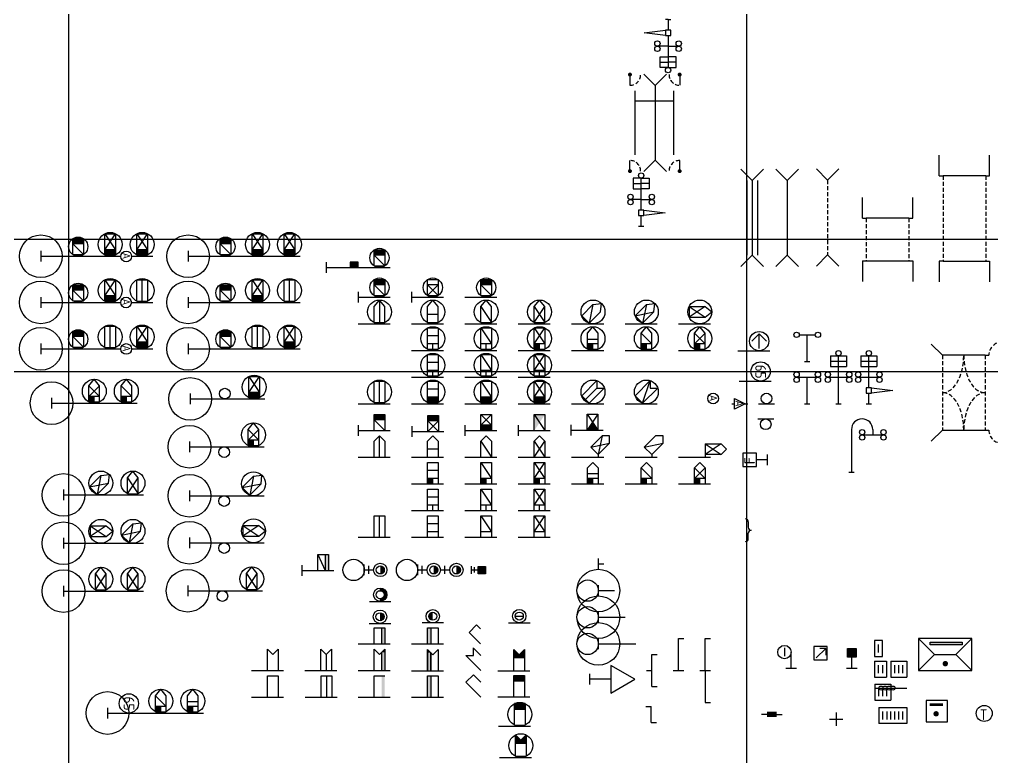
# Model space of a CAD drawing. Extents: x 106 to 1181, y -162 to 178.
# Drawn here: x 106.1 to 288.3, y 39.2 to 177.6 of the extents above; entities that cross this region are included whole.
import ezdxf

# ---------------------------------------------------------------- set-up
doc = ezdxf.new("R2010")
doc.units = 0
doc.linetypes.add('DASHED2', pattern=[0.375, 0.25, -0.125])
doc.layers.get('0').update_dxf_attribs({"linetype": 'CONTINUOUS'})
doc.layers.add('CONST', color=1, linetype='CONTINUOUS')
doc.styles.get("Standard").update_dxf_attribs({"font": 'ISOCP'})

msp = doc.modelspace()

# ---------------------------------------------------------------- linework, layer by layer
for p, q in [((227.56, 177.56), (227.06, 177.54)), ((227.56, 177.56), (228.06, 177.54)), ((227.56, 177.56), (227.56, 175.56)), ((227.56, 177.56), (227.56, 175.56)), ((223.06, 175.06), (227.06, 175.56)), ((227.06, 174.56), (223.06, 175.06)), ((227.06, 175.56), (227.06, 174.56)), ((227.56, 175.56), (227.06, 175.56)), ((228.06, 175.56), (227.56, 175.56)), ((228.06, 174.56), (228.06, 175.56)), ((227.06, 174.56), (228.06, 174.56)), ((227.56, 174.56), (227.56, 168.56)), ((227.56, 174.56), (227.56, 168.56)), ((227.56, 172.56), (225.56, 172.56)), ((227.56, 172.56), (229.56, 172.56)), ((226.06, 170.56), (227.56, 170.56)), ((226.06, 168.56), (226.06, 170.56)), ((226.06, 169.56), (227.56, 169.56)), ((229.06, 170.56), (227.56, 170.56)), ((229.06, 169.56), (227.56, 169.56)), ((229.06, 168.56), (229.06, 170.56)), ((227.56, 168.56), (226.06, 168.56)), ((227.56, 168.56), (229.06, 168.56)), ((220.43, 167.23), (220.43, 165.23)), ((223, 167.3), (225.12, 165.18)), ((227.24, 167.3), (225.12, 165.18)), ((229.74, 167.23), (229.74, 165.23)), ((221.4, 152.17), (221.4, 164.17)), ((225.12, 165.18), (225.12, 151.18)), ((228.64, 152.17), (228.64, 164.17)), ((278.38, 148.27), (278.38, 152.15)), ((287.79, 148.27), (287.79, 152.15)), ((220.43, 149.13), (220.43, 151.13)), ((223, 149.06), (225.12, 151.18)), ((227.24, 149.06), (225.12, 151.18)), ((229.74, 149.13), (229.74, 151.13)), ((247.75, 149.51), (249.87, 147.39)), ((251.99, 149.51), (249.87, 147.39)), ((255.34, 149.54), (257.46, 147.42)), ((259.58, 149.54), (257.46, 147.42)), ((222.52, 147.81), (221.02, 147.81)), ((221.02, 147.81), (221.02, 145.81)), ((222.52, 141.81), (222.52, 147.81)), ((222.52, 141.81), (222.52, 147.81)), ((222.52, 147.81), (224.02, 147.81)), ((224.02, 147.81), (224.02, 145.81)), ((241.2, 149.48), (243.32, 147.36)), ((245.44, 149.48), (243.32, 147.36)), ((278.38, 148.27), (279.09, 148.27)), ((287.09, 148.27), (279.09, 148.27)), ((287.09, 148.27), (287.79, 148.27)), ((221.02, 146.81), (222.52, 146.81)), ((224.02, 146.81), (222.52, 146.81)), ((242.32, 147.36), (242.32, 133.36)), ((243.32, 147.36), (243.32, 133.36)), ((244.32, 147.36), (244.32, 133.36)), ((249.87, 147.39), (249.87, 133.39)), ((221.02, 145.81), (222.52, 145.81)), ((224.02, 145.81), (222.52, 145.81)), ((263.98, 140.3), (263.98, 144.17)), ((273.4, 140.3), (273.4, 144.17)), ((222.52, 143.81), (220.52, 143.81)), ((222.52, 143.81), (224.52, 143.81)), ((223.02, 141.81), (222.02, 141.81)), ((222.02, 141.81), (222.02, 140.81)), ((222.02, 140.81), (222.52, 140.81)), ((222.52, 140.81), (223.02, 140.81)), ((222.52, 138.81), (222.52, 140.81)), ((222.52, 138.81), (222.52, 140.81)), ((223.02, 141.81), (227.02, 141.31)), ((223.02, 140.81), (223.02, 141.81)), ((227.02, 141.31), (223.02, 140.81)), ((222.02, 138.81), (223.02, 138.81)), ((263.98, 140.3), (264.69, 140.3)), ((272.69, 140.3), (264.69, 140.3)), ((272.69, 140.3), (273.4, 140.3)), ((122.06, 137.4), (124.06, 137.4)), ((122.06, 134.4), (124.06, 137.4)), ((122.06, 137.4), (124.06, 134.4)), ((122.06, 133.4), (122.06, 137.4)), ((124.06, 137.4), (124.06, 133.4)), ((128.06, 134.4), (130.06, 137.4)), ((128.06, 137.4), (130.06, 134.4)), ((128.06, 133.4), (128.06, 137.4)), ((128.06, 137.4), (130.06, 137.4)), ((130.06, 137.4), (130.06, 133.4)), ((149.64, 133.4), (149.64, 137.4)), ((149.64, 137.4), (151.64, 134.4)), ((149.64, 134.4), (151.64, 137.4)), ((149.64, 137.4), (151.64, 137.4)), ((151.64, 137.4), (151.64, 133.4)), ((155.64, 133.4), (155.64, 137.4)), ((155.64, 137.4), (157.64, 134.4)), ((155.64, 134.4), (157.64, 137.4)), ((155.64, 137.4), (157.64, 137.4)), ((157.64, 137.4), (157.64, 133.4)), ((116.06, 136.47), (118.06, 136.47)), ((116.06, 133.47), (116.06, 136.47)), ((118.06, 135.47), (116.06, 135.47)), ((116.06, 135.47), (118.06, 133.47)), ((118.06, 136.47), (118.06, 133.47)), ((143.64, 133.47), (143.64, 136.47)), ((143.64, 136.47), (145.64, 136.47)), ((143.64, 135.47), (145.64, 133.47)), ((145.64, 135.47), (143.64, 135.47)), ((145.64, 136.47), (145.64, 133.47)), ((110.06, 134.16), (110.06, 132.16)), ((110.06, 133.16), (113.06, 133.16)), ((113.06, 133.16), (119.06, 133.16)), ((116.06, 133.47), (118.06, 133.47)), ((119.06, 133.16), (125.06, 133.16)), ((124.06, 134.4), (122.06, 134.4)), ((122.06, 133.4), (124.06, 133.4)), ((127.06, 133.16), (131.06, 133.16)), ((130.06, 134.4), (128.06, 134.4)), ((128.06, 133.4), (130.06, 133.4)), ((137.64, 134.16), (137.64, 132.16)), ((137.64, 133.16), (140.64, 133.16)), ((140.64, 133.16), (146.64, 133.16)), ((143.64, 133.47), (145.64, 133.47)), ((146.64, 133.16), (152.64, 133.16)), ((151.64, 134.4), (149.64, 134.4)), ((149.64, 133.4), (151.64, 133.4)), ((152.64, 133.16), (158.64, 133.16)), ((157.64, 134.4), (155.64, 134.4)), ((155.64, 133.4), (157.64, 133.4)), ((172.5, 134.36), (174.5, 134.36)), ((172.5, 131.36), (172.5, 134.36)), ((174.5, 133.36), (172.5, 133.36)), ((172.5, 133.36), (174.5, 131.36)), ((174.5, 134.36), (174.5, 131.36)), ((241.2, 131.24), (243.32, 133.36)), ((245.44, 131.24), (243.32, 133.36)), ((247.75, 131.27), (249.87, 133.39)), ((251.99, 131.27), (249.87, 133.39)), ((255.34, 131.3), (257.46, 133.42)), ((259.58, 131.3), (257.46, 133.42)), ((163.5, 132.06), (163.5, 130.06)), ((168, 132.06), (168, 131.06)), ((169.5, 132.06), (168, 132.06)), ((169.5, 131.06), (169.5, 132.06)), ((172.5, 131.36), (174.5, 131.36)), ((263.98, 132.3), (263.98, 128.42)), ((263.98, 132.3), (264.69, 132.3)), ((264.69, 132.3), (272.69, 132.3)), ((272.69, 132.3), (272.69, 132.3)), ((272.69, 132.3), (273.4, 132.3)), ((273.4, 132.3), (273.4, 128.42)), ((278.38, 132.25), (278.38, 128.38)), ((279.09, 132.25), (278.38, 132.25)), ((279.09, 132.25), (287.09, 132.25)), ((287.09, 132.25), (287.79, 132.25)), ((287.79, 132.25), (287.79, 128.38)), ((163.5, 131.06), (169.5, 131.06)), ((169.5, 131.06), (175.5, 131.06)), ((116.06, 124.83), (116.06, 127.83)), ((116.06, 127.83), (118.06, 127.83)), ((118.06, 127.83), (118.06, 124.83)), ((122.06, 128.76), (124.06, 128.76)), ((122.06, 125.76), (124.06, 128.76)), ((122.06, 128.76), (124.06, 125.76)), ((122.06, 124.76), (122.06, 128.76)), ((124.06, 128.76), (124.06, 124.76)), ((128.06, 124.76), (128.06, 128.76)), ((128.06, 128.76), (130.06, 128.76)), ((129.06, 124.76), (129.06, 128.76)), ((130.06, 128.76), (130.06, 124.76)), ((143.64, 127.83), (145.64, 127.83)), ((143.64, 124.83), (143.64, 127.83)), ((145.64, 127.83), (145.64, 124.83)), ((149.64, 124.76), (149.64, 128.76)), ((149.64, 128.76), (151.64, 125.76)), ((149.64, 125.76), (151.64, 128.76)), ((149.64, 128.76), (151.64, 128.76)), ((151.64, 128.76), (151.64, 124.76)), ((155.64, 128.76), (157.64, 128.76)), ((155.64, 124.76), (155.64, 128.76)), ((156.64, 124.76), (156.64, 128.76)), ((157.64, 128.76), (157.64, 124.76)), ((172.5, 125.8), (172.5, 128.8)), ((172.5, 128.8), (174.5, 128.8)), ((172.5, 127.8), (174.5, 125.8)), ((174.5, 127.8), (172.5, 127.8)), ((174.5, 128.8), (174.5, 125.8)), ((182.5, 125.8), (182.5, 128.8)), ((182.5, 128.8), (184.5, 128.8)), ((182.5, 125.8), (184.5, 127.8)), ((182.5, 127.8), (184.5, 125.8)), ((184.5, 127.8), (182.5, 127.8)), ((184.5, 128.8), (184.5, 125.8)), ((192.5, 128.8), (194.5, 128.8)), ((192.5, 125.8), (192.5, 128.8)), ((194.5, 127.8), (192.5, 127.8)), ((192.5, 127.8), (194.5, 125.8)), ((194.5, 128.8), (194.5, 125.8)), ((116.06, 126.83), (118.06, 124.83)), ((118.06, 126.83), (116.06, 126.83)), ((145.64, 126.83), (143.64, 126.83)), ((143.64, 126.83), (145.64, 124.83)), ((169.5, 126.5), (169.5, 124.5)), ((172.5, 125.8), (174.5, 125.8)), ((179.5, 126.5), (179.5, 124.5)), ((182.5, 125.8), (184.5, 125.8)), ((192.5, 125.8), (194.5, 125.8)), ((110.06, 125.53), (110.06, 123.53)), ((110.06, 124.53), (113.06, 124.53)), ((113.06, 124.53), (119.06, 124.53)), ((116.06, 124.83), (118.06, 124.83)), ((119.06, 124.53), (125.06, 124.53)), ((124.06, 125.76), (122.06, 125.76)), ((122.06, 124.76), (124.06, 124.76)), ((127.02, 124.53), (131.06, 124.53)), ((128.06, 124.76), (130.06, 124.76)), ((137.64, 125.53), (137.64, 123.53)), ((137.64, 124.53), (140.64, 124.53)), ((140.64, 124.53), (146.64, 124.53)), ((143.64, 124.83), (145.64, 124.83)), ((146.64, 124.53), (152.64, 124.53)), ((151.64, 125.76), (149.64, 125.76)), ((149.64, 124.76), (151.64, 124.76)), ((152.64, 124.53), (158.64, 124.53)), ((155.64, 124.76), (157.64, 124.76)), ((169.5, 125.5), (175.5, 125.5)), ((172.5, 123.73), (173.5, 124.97)), ((173.5, 124.97), (173.5, 120.73)), ((174.5, 123.73), (173.5, 124.97)), ((179.5, 125.5), (185.5, 125.5)), ((182.5, 123.73), (183.5, 124.97)), ((184.5, 123.73), (183.5, 124.97)), ((189.5, 125.5), (195.5, 125.5)), ((192.5, 123.73), (193.5, 124.97)), ((194.5, 123.73), (193.5, 124.97)), ((202.5, 123.73), (203.5, 124.97)), ((204.5, 123.73), (203.5, 124.97)), ((211.38, 122.03), (213.5, 124.15)), ((213.5, 124.15), (212.8, 120.61)), ((213.5, 124.15), (215.08, 124.31)), ((214.92, 122.73), (215.08, 124.31)), ((221.38, 122.03), (223.5, 124.15)), ((223.5, 124.15), (222.8, 120.61)), ((223.5, 124.15), (225.08, 124.31)), ((224.92, 122.73), (225.08, 124.31)), ((172.5, 120.73), (172.5, 123.73)), ((174.5, 120.73), (174.5, 123.73)), ((182.5, 120.73), (182.5, 123.73)), ((184.5, 122.23), (182.5, 122.23)), ((184.5, 120.73), (184.5, 123.73)), ((192.5, 123.73), (194.5, 120.73)), ((192.5, 120.73), (192.5, 123.73)), ((194.5, 120.73), (194.5, 123.73)), ((202.5, 120.73), (204.5, 123.73)), ((202.5, 123.73), (204.5, 120.73)), ((202.5, 120.73), (202.5, 123.73)), ((204.5, 120.73), (204.5, 123.73)), ((212.8, 120.61), (214.92, 122.73)), ((221.38, 122.03), (224.92, 122.73)), ((222.8, 120.61), (224.92, 122.73)), ((234.5, 123.73), (231.5, 121.73)), ((231.5, 123.73), (231.5, 121.73)), ((231.5, 123.73), (234.5, 123.73)), ((231.5, 123.73), (234.5, 121.73)), ((234.5, 123.73), (235.74, 122.73)), ((234.5, 121.73), (235.74, 122.73)), ((169.5, 120.5), (175.5, 120.5)), ((172.5, 120.73), (174.5, 120.73)), ((179.5, 120.5), (185.5, 120.5)), ((182.5, 120.73), (184.5, 120.73)), ((189.5, 120.5), (195.5, 120.5)), ((192.5, 120.73), (194.5, 120.73)), ((199.5, 120.5), (205.5, 120.5)), ((202.5, 120.73), (204.5, 120.73)), ((209.5, 120.5), (215.5, 120.5)), ((211.38, 122.03), (212.8, 120.61)), ((219.5, 120.5), (225.5, 120.5)), ((221.38, 122.03), (222.8, 120.61)), ((229.5, 120.5), (235.5, 120.5)), ((231.5, 121.73), (234.5, 121.73)), ((116.06, 119.11), (118.06, 119.11)), ((116.06, 116.11), (116.06, 119.11)), ((118.06, 119.11), (118.06, 116.11)), ((122.06, 120.04), (124.06, 120.04)), ((122.06, 116.04), (122.06, 120.04)), ((123.06, 116.04), (123.06, 120.04)), ((124.06, 120.04), (124.06, 116.04)), ((128.06, 116.04), (128.06, 120.04)), ((128.06, 120.04), (130.06, 117.04)), ((128.06, 117.04), (130.06, 120.04)), ((128.06, 120.04), (130.06, 120.04)), ((130.06, 120.04), (130.06, 116.04)), ((143.64, 119.11), (145.64, 119.11)), ((143.64, 116.11), (143.64, 119.11)), ((145.64, 119.11), (145.64, 116.11)), ((149.64, 116.04), (149.64, 120.04)), ((149.64, 120.04), (151.64, 120.04)), ((150.64, 116.04), (150.64, 120.04)), ((151.64, 120.04), (151.64, 116.04)), ((155.64, 120.04), (157.64, 117.04)), ((155.64, 116.04), (155.64, 120.04)), ((155.64, 117.04), (157.64, 120.04)), ((155.64, 120.04), (157.64, 120.04)), ((157.64, 120.04), (157.64, 116.04)), ((182.5, 115.73), (182.5, 119.73)), ((182.5, 119.73), (184.5, 119.73)), ((184.5, 119.73), (184.5, 115.73)), ((192.5, 119.73), (194.5, 116.73)), ((192.5, 119.73), (194.5, 119.73)), ((192.5, 115.73), (192.5, 119.73)), ((194.5, 119.73), (194.5, 115.73)), ((202.5, 119.73), (204.5, 119.73)), ((202.5, 119.73), (204.5, 116.73)), ((202.5, 115.73), (202.5, 119.73)), ((202.5, 116.73), (204.5, 119.73)), ((204.5, 119.73), (204.5, 115.73)), ((212.5, 118.73), (213.5, 119.97)), ((212.5, 115.73), (212.5, 118.73)), ((214.5, 118.73), (213.5, 119.97)), ((214.5, 115.73), (214.5, 118.73)), ((222.5, 118.73), (223.5, 119.97)), ((222.5, 118.73), (224.5, 116.73)), ((222.5, 115.73), (222.5, 118.73)), ((224.5, 118.73), (223.5, 119.97)), ((224.5, 115.73), (224.5, 118.73)), ((232.5, 118.73), (233.5, 119.97)), ((232.5, 116.73), (234.5, 118.73)), ((232.5, 118.73), (234.5, 116.73)), ((232.5, 115.73), (232.5, 118.73)), ((234.5, 118.73), (233.5, 119.97)), ((234.5, 115.73), (234.5, 118.73)), ((243.25, 117.27), (244.63, 118.65)), ((244.63, 118.65), (246.01, 117.27)), ((244.63, 115.89), (244.63, 118.65)), ((110.06, 116.81), (110.06, 114.81)), ((118.06, 118.11), (116.06, 118.11)), ((116.06, 118.11), (118.06, 116.11)), ((130.06, 117.04), (128.06, 117.04)), ((137.64, 116.81), (137.64, 114.81)), ((145.64, 118.11), (143.64, 118.11)), ((143.64, 118.11), (145.64, 116.11)), ((157.64, 117.04), (155.64, 117.04)), ((184.5, 118.23), (182.5, 118.23)), ((184.5, 116.73), (182.5, 116.73)), ((183.5, 115.73), (183.5, 116.73)), ((194.5, 116.73), (192.5, 116.73)), ((193.5, 115.73), (193.5, 116.73)), ((204.5, 116.73), (202.5, 116.73)), ((203.5, 115.73), (203.5, 116.73)), ((212.5, 117.64), (214.5, 117.64)), ((214.5, 116.73), (212.5, 116.73)), ((213.5, 115.73), (213.5, 116.73)), ((224.5, 116.73), (222.5, 116.73)), ((223.5, 115.73), (223.5, 116.73)), ((234.5, 116.73), (232.5, 116.73)), ((233.5, 115.73), (233.5, 116.73)), ((252.14, 118.44), (255.14, 118.44)), ((253.64, 113.44), (253.64, 118.44)), ((253.64, 113.44), (253.64, 118.44)), ((276.83, 116.72), (278.96, 114.6)), ((110.06, 115.81), (113.06, 115.81)), ((113.06, 115.81), (119.06, 115.81)), ((116.06, 116.11), (118.06, 116.11)), ((119.06, 115.81), (125.06, 115.81)), ((122.06, 116.04), (124.06, 116.04)), ((127.06, 115.81), (131.06, 115.81)), ((128.06, 116.04), (130.06, 116.04)), ((137.64, 115.81), (140.64, 115.81)), ((140.64, 115.81), (146.64, 115.81)), ((143.64, 116.11), (145.64, 116.11)), ((146.64, 115.81), (152.64, 115.81)), ((149.64, 116.04), (151.64, 116.04)), ((152.64, 115.81), (158.64, 115.81)), ((155.64, 116.04), (157.64, 116.04)), ((179.5, 115.5), (185.5, 115.5)), ((182.5, 115.73), (184.5, 115.73)), ((189.5, 115.5), (195.5, 115.5)), ((192.5, 115.73), (194.5, 115.73)), ((199.5, 115.5), (205.5, 115.5)), ((202.5, 115.73), (204.5, 115.73)), ((209.5, 115.5), (215.5, 115.5)), ((212.5, 115.73), (214.5, 115.73)), ((219.5, 115.5), (225.5, 115.5)), ((222.5, 115.73), (224.5, 115.73)), ((229.5, 115.5), (235.5, 115.5)), ((232.5, 115.73), (234.5, 115.73)), ((240.63, 115.47), (246.63, 115.47)), ((182.5, 110.73), (182.5, 114.73)), ((182.5, 114.73), (184.5, 114.73)), ((184.5, 113.23), (182.5, 113.23)), ((184.5, 114.73), (184.5, 110.73)), ((192.5, 110.73), (192.5, 114.73)), ((192.5, 114.73), (194.5, 111.73)), ((192.5, 114.73), (194.5, 114.73)), ((194.5, 114.73), (194.5, 110.73)), ((202.5, 110.73), (202.5, 114.73)), ((202.5, 111.73), (204.5, 114.73)), ((202.5, 114.73), (204.5, 111.73)), ((202.5, 114.73), (204.5, 114.73)), ((204.5, 114.73), (204.5, 110.73)), ((253.14, 113.44), (254.14, 113.44)), ((258, 114.5), (258, 112.5)), ((258, 114.5), (261, 114.5)), ((258, 113.5), (261, 113.5)), ((259.5, 105.5), (259.5, 114.5)), ((259.5, 105.5), (259.5, 114.5)), ((261, 114.5), (261, 112.5)), ((263.67, 114.5), (263.67, 112.5)), ((263.67, 114.5), (266.67, 114.5)), ((263.67, 113.5), (266.67, 113.5)), ((265.17, 108.5), (265.17, 114.5)), ((265.17, 108.5), (265.17, 114.5)), ((266.67, 114.5), (266.67, 112.5)), ((286.96, 114.6), (278.96, 114.6)), ((286.96, 114.6), (287.66, 114.6)), ((184.5, 111.73), (182.5, 111.73)), ((183.5, 110.73), (183.5, 111.73)), ((194.5, 111.73), (192.5, 111.73)), ((193.5, 110.73), (193.5, 111.73)), ((204.5, 111.73), (202.5, 111.73)), ((203.5, 110.73), (203.5, 111.73)), ((258, 112.5), (261, 112.5)), ((263.67, 112.5), (266.67, 112.5)), ((119.08, 108.86), (120.08, 110.1)), ((121.08, 108.86), (120.08, 110.1)), ((125.08, 108.86), (126.08, 110.1)), ((127.08, 108.86), (126.08, 110.1)), ((149.04, 107.65), (151.04, 110.65)), ((149.04, 110.65), (151.04, 107.65)), ((149.04, 110.65), (151.04, 110.65)), ((149.04, 106.65), (149.04, 110.65)), ((151.04, 110.65), (151.04, 106.65)), ((172.5, 109.73), (174.5, 109.73)), ((172.5, 105.73), (172.5, 109.73)), ((173.5, 105.73), (173.5, 109.73)), ((174.5, 109.73), (174.5, 105.73)), ((179.5, 110.5), (185.5, 110.5)), ((182.5, 110.73), (184.5, 110.73)), ((182.5, 105.73), (182.5, 109.73)), ((182.5, 109.73), (184.5, 109.73)), ((184.5, 109.73), (184.5, 105.73)), ((189.5, 110.5), (195.5, 110.5)), ((192.5, 110.73), (194.5, 110.73)), ((192.5, 109.73), (194.5, 106.73)), ((192.5, 109.73), (194.5, 109.73)), ((192.5, 105.73), (192.5, 109.73)), ((194.5, 109.73), (194.5, 105.73)), ((199.5, 110.5), (205.5, 110.5)), ((202.5, 110.73), (204.5, 110.73)), ((202.5, 109.73), (204.5, 109.73)), ((202.5, 109.73), (204.5, 106.73)), ((202.5, 106.73), (204.5, 109.73)), ((202.5, 105.73), (202.5, 109.73)), ((204.5, 109.73), (204.5, 105.73)), ((211.38, 107.03), (214.21, 109.85)), ((214.21, 109.85), (214.21, 108.44)), ((221.38, 107.03), (224.21, 109.85)), ((222.8, 105.61), (224.21, 109.85)), ((224.21, 109.85), (224.21, 108.44)), ((240.9, 109.78), (246.9, 109.78)), ((251.64, 110.5), (255.64, 110.5)), ((253.64, 105.5), (253.64, 110.5)), ((253.64, 105.5), (253.64, 110.5)), ((257.5, 110.5), (261.5, 110.5)), ((263.17, 110.5), (267.17, 110.5)), ((119.08, 108.86), (121.08, 106.86)), ((119.08, 106.86), (121.08, 108.86)), ((119.08, 105.86), (119.08, 108.86)), ((121.08, 105.86), (121.08, 108.86)), ((125.08, 108.86), (127.08, 106.86)), ((125.08, 105.86), (125.08, 108.86)), ((127.08, 105.86), (127.08, 108.86)), ((151.04, 107.65), (149.04, 107.65)), ((184.5, 108.23), (182.5, 108.23)), ((212.09, 106.32), (214.21, 108.44)), ((212.8, 105.61), (215.62, 108.44)), ((214.21, 108.44), (215.62, 108.44)), ((222.8, 105.61), (225.62, 108.44)), ((224.21, 108.44), (225.62, 108.44)), ((265.67, 108.5), (264.67, 108.5)), ((264.67, 108.5), (264.67, 107.5)), ((265.67, 108.5), (269.67, 108)), ((265.67, 107.5), (265.67, 108.5)), ((269.67, 108), (265.67, 107.5)), ((112.08, 106.63), (112.08, 104.63)), ((121.08, 106.86), (119.08, 106.86)), ((119.08, 105.86), (121.08, 105.86)), ((120.08, 105.86), (120.08, 106.86)), ((127.08, 106.86), (125.08, 106.86)), ((125.08, 105.86), (127.08, 105.86)), ((126.08, 105.86), (126.08, 106.86)), ((138.04, 107.42), (138.04, 105.42)), ((138.04, 106.42), (143.04, 106.42)), ((143.04, 106.42), (146.04, 106.42)), ((146.04, 106.42), (152.04, 106.42)), ((149.04, 106.65), (151.04, 106.65)), ((172.5, 105.73), (174.5, 105.73)), ((184.5, 106.73), (182.5, 106.73)), ((182.5, 105.73), (184.5, 105.73)), ((194.5, 106.73), (192.5, 106.73)), ((192.5, 105.73), (194.5, 105.73)), ((204.5, 106.73), (202.5, 106.73)), ((202.5, 105.73), (204.5, 105.73)), ((211.38, 107.03), (212.8, 105.61)), ((221.38, 107.03), (222.8, 105.61)), ((240, 104.5), (240, 106.5)), ((240, 106.5), (242, 105.5)), ((264.67, 107.5), (265.17, 107.5)), ((265.17, 107.5), (265.67, 107.5)), ((265.17, 105.5), (265.17, 107.5)), ((265.17, 105.5), (265.17, 107.5)), ((112.08, 105.63), (116.08, 105.63)), ((116.08, 105.63), (122.08, 105.63)), ((122.08, 105.63), (128.08, 105.63)), ((169.5, 105.5), (175.5, 105.5)), ((179.5, 105.5), (185.5, 105.5)), ((189.5, 105.5), (195.5, 105.5)), ((199.5, 105.5), (205.5, 105.5)), ((209.5, 105.5), (215.5, 105.5)), ((219.5, 105.5), (225.5, 105.5)), ((239.5, 105.5), (240, 105.5)), ((242, 105.5), (240, 104.5)), ((242, 105.5), (242.5, 105.5)), ((244.5, 105.5), (247.5, 105.5)), ((253.14, 105.5), (254.14, 105.5)), ((259, 105.5), (260, 105.5)), ((264.67, 105.5), (265.67, 105.5)), ((172.5, 100.5), (172.5, 103.5)), ((172.5, 103.5), (174.5, 103.5)), ((172.5, 102.5), (174.5, 100.5)), ((174.5, 102.5), (172.5, 102.5)), ((174.5, 103.5), (174.5, 100.5)), ((182.55, 103.29), (184.55, 103.29)), ((182.55, 100.29), (182.55, 103.29)), ((184.55, 102.29), (182.55, 102.29)), ((182.55, 102.29), (184.55, 100.29)), ((182.55, 100.29), (184.55, 102.29)), ((184.55, 103.29), (184.55, 100.29)), ((194.5, 103.5), (192.5, 101.5)), ((192.5, 103.5), (194.5, 101.5)), ((192.5, 100.5), (192.5, 103.5)), ((192.5, 103.5), (194.5, 103.5)), ((194.5, 103.5), (194.5, 100.5)), ((202.5, 100.5), (202.5, 103.5)), ((202.5, 103.5), (204.5, 103.5)), ((204.5, 103.5), (204.5, 100.5)), ((212.38, 100.6), (212.38, 103.6)), ((212.38, 103.6), (214.38, 100.6)), ((214.38, 103.6), (212.38, 100.6)), ((212.38, 103.6), (214.38, 103.6)), ((214.38, 103.6), (214.38, 100.6)), ((244.35, 102.67), (247.35, 102.67)), ((148.91, 100.7), (149.91, 101.93)), ((148.91, 97.7), (148.91, 100.7)), ((148.91, 100.7), (150.91, 98.7)), ((150.91, 100.7), (149.91, 101.93)), ((150.91, 97.7), (150.91, 100.7)), ((169.5, 101.5), (169.5, 99.5)), ((169.5, 100.5), (175.5, 100.5)), ((179.55, 101.29), (179.55, 99.29)), ((179.55, 100.29), (185.55, 100.29)), ((189.5, 101.5), (189.5, 99.5)), ((189.5, 100.5), (195.5, 100.5)), ((194.5, 101.5), (192.5, 101.5)), ((192.5, 100.5), (194.5, 100.5)), ((199.5, 101.5), (199.5, 99.5)), ((199.5, 100.5), (205.5, 100.5)), ((209.38, 101.6), (209.38, 99.6)), ((209.38, 100.6), (215.38, 100.6)), ((261.92, 100.69), (261.92, 92.69)), ((265.92, 100.69), (265.92, 99.69)), ((276.83, 98.48), (278.96, 100.6)), ((278.96, 100.6), (286.96, 100.6)), ((286.96, 100.6), (287.66, 100.6)), ((137.91, 98.46), (137.91, 96.46)), ((150.91, 98.7), (148.91, 98.7)), ((149.91, 97.7), (149.91, 98.7)), ((173.5, 99.5), (172.5, 98.5)), ((172.5, 95.5), (172.5, 98.5)), ((174.5, 98.5), (173.5, 99.5)), ((173.5, 95.5), (173.5, 99.5)), ((174.5, 98.5), (174.5, 95.5)), ((183.5, 99.5), (182.5, 98.5)), ((182.5, 95.5), (182.5, 98.5)), ((184.5, 98.5), (183.5, 99.5)), ((184.5, 98.5), (184.5, 95.5)), ((193.5, 99.5), (192.5, 98.5)), ((192.5, 98.5), (194.5, 95.5)), ((192.5, 95.5), (192.5, 98.5)), ((194.5, 98.5), (193.5, 99.5)), ((194.5, 98.5), (194.5, 95.5)), ((203.5, 99.5), (202.5, 98.5)), ((202.5, 95.5), (204.5, 98.5)), ((202.5, 95.5), (202.5, 98.5)), ((202.5, 98.5), (204.5, 95.5)), ((204.5, 98.5), (203.5, 99.5)), ((204.5, 98.5), (204.5, 95.5)), ((213.09, 97.41), (215.21, 99.53)), ((215.21, 99.53), (214.5, 96)), ((216.62, 99.53), (215.21, 99.53)), ((216.62, 98.12), (216.62, 99.53)), ((223.09, 97.41), (225.21, 99.53)), ((226.62, 99.53), (225.21, 99.53)), ((226.62, 98.12), (226.62, 99.53)), ((263.92, 99.69), (267.92, 99.69)), ((137.91, 97.46), (142.91, 97.46)), ((142.91, 97.46), (145.91, 97.46)), ((145.91, 97.46), (151.91, 97.46)), ((148.91, 97.7), (150.91, 97.7)), ((184.5, 97), (182.5, 97)), ((213.09, 97.41), (216.62, 98.12)), ((213.09, 97.41), (214.5, 96)), ((216.62, 98.12), (214.5, 96)), ((223.09, 97.41), (226.62, 98.12)), ((223.09, 97.41), (224.5, 96)), ((226.62, 98.12), (224.5, 96)), ((237.5, 98), (234.5, 96)), ((234.5, 98), (237.5, 98)), ((234.5, 98), (237.5, 96)), ((234.5, 98), (234.5, 96)), ((238.5, 97), (237.5, 98)), ((237.5, 96), (238.5, 97)), ((169.5, 95.5), (175.5, 95.5)), ((179.5, 95.5), (185.5, 95.5)), ((189.5, 95.5), (195.5, 95.5)), ((199.5, 95.5), (205.5, 95.5)), ((209.5, 95.5), (215.5, 95.5)), ((214.5, 96), (214.5, 95.5)), ((219.5, 95.5), (225.5, 95.5)), ((224.5, 96), (224.5, 95.5)), ((229.5, 95.5), (235.5, 95.5)), ((237.5, 96), (234.5, 96)), ((234.5, 96), (234.5, 95.5)), ((241.6, 96.24), (241.6, 93.74)), ((244.1, 96.24), (241.6, 96.24)), ((244.1, 93.74), (244.1, 96.24)), ((182.5, 90.5), (182.5, 94.5)), ((182.5, 94.5), (184.5, 94.5)), ((184.5, 93), (182.5, 93)), ((184.5, 94.5), (184.5, 90.5)), ((192.5, 94.5), (194.5, 91.5)), ((192.5, 94.5), (194.5, 94.5)), ((192.5, 90.5), (192.5, 94.5)), ((194.5, 94.5), (194.5, 90.5)), ((202.5, 91.5), (204.5, 94.5)), ((202.5, 90.5), (202.5, 94.5)), ((202.5, 94.5), (204.5, 91.5)), ((202.5, 94.5), (204.5, 94.5)), ((204.5, 94.5), (204.5, 90.5)), ((213.5, 94.5), (212.5, 93.5)), ((212.5, 90.5), (212.5, 93.5)), ((214.5, 93.5), (213.5, 94.5)), ((214.5, 93.5), (214.5, 90.5)), ((223.5, 94.5), (222.5, 93.5)), ((222.5, 90.5), (222.5, 93.5)), ((224.5, 93.5), (223.5, 94.5)), ((224.5, 93.5), (224.5, 90.5)), ((233.5, 94.5), (232.5, 93.5)), ((232.5, 90.5), (232.5, 93.5)), ((234.5, 93.5), (233.5, 94.5)), ((234.5, 93.5), (234.5, 90.5)), ((241.6, 93.74), (244.1, 93.74)), ((119.2, 89.95), (121.32, 92.07)), ((121.32, 92.07), (120.61, 88.54)), ((121.32, 92.07), (122.9, 92.24)), ((122.73, 90.66), (122.9, 92.24)), ((126.32, 91.66), (127.32, 92.89)), ((126.32, 88.66), (126.32, 91.66)), ((126.32, 88.66), (128.32, 91.66)), ((126.32, 91.66), (128.32, 88.66)), ((128.32, 91.66), (127.32, 92.89)), ((128.32, 88.66), (128.32, 91.66)), ((147.79, 89.82), (149.91, 91.94)), ((149.91, 91.94), (149.2, 88.41)), ((149.91, 91.94), (151.49, 92.11)), ((151.32, 90.53), (151.49, 92.11)), ((184.5, 91.5), (182.5, 91.5)), ((183.5, 90.5), (183.5, 91.5)), ((194.5, 91.5), (192.5, 91.5)), ((193.5, 90.5), (193.5, 91.5)), ((204.5, 91.5), (202.5, 91.5)), ((203.5, 90.5), (203.5, 91.5)), ((203.5, 90.5), (203.5, 91.5)), ((214.5, 91.5), (212.5, 91.5)), ((213.5, 90.5), (213.5, 91.5)), ((213.5, 90.5), (213.5, 91.5)), ((224.5, 91.5), (222.5, 91.5)), ((223.5, 90.5), (223.5, 91.5)), ((223.5, 90.5), (223.5, 91.5)), ((234.5, 91.5), (232.5, 91.5)), ((233.5, 90.5), (233.5, 91.5)), ((233.5, 90.5), (233.5, 91.5)), ((261.42, 92.69), (262.42, 92.69)), ((114.32, 89.42), (114.32, 87.42)), ((119.2, 89.95), (122.73, 90.66)), ((119.2, 89.95), (120.61, 88.54)), ((120.61, 88.54), (122.73, 90.66)), ((147.79, 89.82), (151.32, 90.53)), ((147.79, 89.82), (149.2, 88.41)), ((149.2, 88.41), (151.32, 90.53)), ((179.5, 90.5), (185.5, 90.5)), ((182.5, 85.5), (182.5, 89.5)), ((182.5, 89.5), (184.5, 89.5)), ((184.5, 89.5), (184.5, 85.5)), ((189.5, 90.5), (195.5, 90.5)), ((192.5, 89.5), (194.5, 86.5)), ((192.5, 85.5), (192.5, 89.5)), ((192.5, 89.5), (194.5, 89.5)), ((194.5, 89.5), (194.5, 85.5)), ((199.5, 90.5), (205.5, 90.5)), ((202.5, 89.5), (204.5, 86.5)), ((202.5, 85.5), (202.5, 89.5)), ((202.5, 86.5), (204.5, 89.5)), ((202.5, 89.5), (204.5, 89.5)), ((204.5, 89.5), (204.5, 85.5)), ((209.5, 90.5), (215.5, 90.5)), ((219.5, 90.5), (225.5, 90.5)), ((229.5, 90.5), (235.5, 90.5)), ((114.32, 88.42), (117.32, 88.42)), ((117.32, 88.42), (123.32, 88.42)), ((123.32, 88.42), (129.32, 88.42)), ((126.32, 88.66), (128.32, 88.66)), ((137.91, 89.29), (137.91, 87.29)), ((137.91, 88.29), (142.91, 88.29)), ((142.91, 88.29), (145.91, 88.29)), ((145.91, 88.29), (151.91, 88.29)), ((184.5, 88), (182.5, 88)), ((184.5, 86.5), (182.5, 86.5)), ((183.5, 85.5), (183.5, 86.5)), ((194.5, 86.5), (192.5, 86.5)), ((193.5, 85.5), (193.5, 86.5)), ((204.5, 86.5), (202.5, 86.5)), ((203.5, 85.5), (203.5, 86.5)), ((172.5, 84.5), (174.5, 84.5)), ((172.5, 80.5), (172.5, 84.5)), ((173.5, 80.5), (173.5, 84.5)), ((174.5, 84.5), (174.5, 80.5)), ((179.5, 85.5), (185.5, 85.5)), ((182.5, 80.5), (182.5, 84.5)), ((182.5, 84.5), (184.5, 84.5)), ((184.5, 84.5), (184.5, 80.5)), ((189.5, 85.5), (195.5, 85.5)), ((192.5, 84.5), (194.5, 81.5)), ((192.5, 84.5), (194.5, 84.5)), ((192.5, 80.5), (192.5, 84.5)), ((194.5, 84.5), (194.5, 80.5)), ((199.5, 85.5), (205.5, 85.5)), ((202.5, 81.5), (204.5, 84.5)), ((202.5, 80.5), (202.5, 84.5)), ((202.5, 84.5), (204.5, 84.5)), ((202.5, 84.5), (204.5, 81.5)), ((204.5, 84.5), (204.5, 80.5)), ((119.32, 82.61), (122.32, 80.61)), ((119.32, 82.61), (122.32, 82.61)), ((119.32, 82.61), (119.32, 80.61)), ((122.32, 82.61), (119.32, 80.61)), ((122.32, 82.61), (123.56, 81.61)), ((125.2, 80.9), (127.32, 83.02)), ((127.32, 83.02), (126.61, 79.49)), ((127.32, 83.02), (128.9, 83.19)), ((128.73, 81.61), (128.9, 83.19)), ((147.91, 82.71), (150.91, 80.71)), ((147.91, 82.71), (150.91, 82.71)), ((147.91, 82.71), (147.91, 80.71)), ((150.91, 82.71), (147.91, 80.71)), ((150.91, 82.71), (152.15, 81.71)), ((184.5, 83), (182.5, 83)), ((242.6, 83.38), (242.6, 82.36)), ((114.32, 80.37), (114.32, 78.37)), ((119.32, 80.61), (122.32, 80.61)), ((122.32, 80.61), (123.56, 81.61)), ((125.2, 80.9), (128.73, 81.61)), ((125.2, 80.9), (126.61, 79.49)), ((126.61, 79.49), (128.73, 81.61)), ((137.91, 80.48), (137.91, 78.48)), ((147.91, 80.71), (150.91, 80.71)), ((150.91, 80.71), (152.15, 81.71)), ((169.5, 80.5), (175.5, 80.5)), ((179.5, 80.5), (185.5, 80.5)), ((184.5, 81.5), (182.5, 81.5)), ((189.5, 80.5), (195.5, 80.5)), ((194.5, 81.5), (192.5, 81.5)), ((199.5, 80.5), (205.5, 80.5)), ((204.5, 81.5), (202.5, 81.5)), ((242.6, 80.24), (242.6, 81.26)), ((114.32, 79.37), (117.32, 79.37)), ((117.32, 79.37), (123.32, 79.37)), ((123.32, 79.37), (129.32, 79.37)), ((137.91, 79.48), (142.91, 79.48)), ((142.91, 79.48), (145.91, 79.48)), ((145.91, 79.48), (151.91, 79.48)), ((161.95, 77.29), (163.95, 77.29)), ((161.95, 74.29), (161.95, 77.29)), ((163.35, 77.29), (163.35, 74.29)), ((163.95, 77.29), (163.95, 74.29)), ((120.32, 73.64), (121.32, 74.88)), ((122.32, 73.64), (121.32, 74.88)), ((126.32, 73.64), (127.32, 74.88)), ((128.32, 73.64), (127.32, 74.88)), ((148.57, 73.7), (149.57, 74.94)), ((150.57, 73.7), (149.57, 74.94)), ((158.95, 75.29), (158.95, 73.29)), ((170.66, 73.36), (170.66, 75.36)), ((171.51, 73.66), (171.51, 75.11)), ((180.66, 73.36), (180.66, 75.36)), ((181.51, 73.66), (181.51, 75.11)), ((185.76, 73.66), (185.76, 75.11)), ((190.73, 73.65), (190.73, 75.07)), ((191.33, 73.86), (191.33, 74.9)), ((191.97, 75.04), (193.39, 75.04)), ((191.97, 73.62), (191.97, 75.04)), ((193.39, 75.04), (193.39, 73.62)), ((214.5, 76.5), (214.5, 74.5)), ((214.5, 75.5), (215.5, 75.5)), ((120.32, 70.64), (120.32, 73.64)), ((120.32, 73.64), (122.32, 70.64)), ((120.32, 70.64), (122.32, 73.64)), ((122.32, 70.64), (122.32, 73.64)), ((126.32, 70.64), (126.32, 73.64)), ((126.32, 73.64), (128.32, 70.64)), ((126.32, 70.64), (128.32, 73.64)), ((128.32, 70.64), (128.32, 73.64)), ((148.57, 70.7), (148.57, 73.7)), ((148.57, 73.7), (150.57, 70.7)), ((148.57, 70.7), (150.57, 73.7)), ((150.57, 70.7), (150.57, 73.7)), ((158.95, 74.29), (164.95, 74.29)), ((170.66, 74.36), (172.41, 74.36)), ((180.66, 74.36), (182.41, 74.36)), ((184.91, 74.36), (186.66, 74.36)), ((190.73, 74.36), (191.97, 74.36)), ((191.97, 74.36), (191.97, 74.33)), ((193.39, 73.62), (191.97, 73.62)), ((114.32, 71.41), (114.32, 69.41)), ((137.57, 71.47), (137.57, 69.47)), ((214.5, 71.5), (214.5, 69.5)), ((114.32, 70.41), (117.32, 70.41)), ((117.32, 70.41), (123.32, 70.41)), ((120.32, 70.64), (122.32, 70.64)), ((123.32, 70.41), (129.32, 70.41)), ((126.32, 70.64), (128.32, 70.64)), ((137.57, 70.47), (142.57, 70.47)), ((142.57, 70.47), (145.57, 70.47)), ((145.57, 70.47), (151.57, 70.47)), ((148.57, 70.7), (150.57, 70.7)), ((173.64, 70.98), (173.64, 70.48)), ((214.5, 70.5), (217.5, 70.5)), ((171.64, 68.48), (175.64, 68.48)), ((173.64, 68.98), (173.64, 68.48)), ((198.95, 65.72), (200.45, 65.72)), ((214.5, 66.5), (214.5, 64.5)), ((171.6, 64.35), (175.6, 64.35)), ((185.48, 64.43), (181.48, 64.43)), ((191.69, 64.06), (190.28, 62.64)), ((191.69, 64.06), (192.4, 63.35)), ((197.7, 64.47), (201.7, 64.47)), ((214.5, 65.5), (219.5, 65.5)), ((172.5, 63.5), (174.5, 63.5)), ((172.5, 60.5), (172.5, 63.5)), ((173.9, 63.5), (173.9, 60.5)), ((174.5, 63.5), (174.5, 60.5)), ((182.5, 60.5), (182.5, 63.5)), ((182.5, 63.5), (184.5, 63.5)), ((183.1, 63.5), (183.1, 60.5)), ((184.5, 63.5), (184.5, 60.5)), ((190.28, 62.64), (192.4, 60.52)), ((169.5, 60.5), (175.5, 60.5)), ((179.5, 60.5), (185.5, 60.5)), ((214.5, 61.5), (214.5, 59.5)), ((214.5, 60.5), (221.5, 60.5)), ((229.5, 55.5), (229.5, 61.5)), ((229.5, 61.5), (230.5, 61.5)), ((234.5, 55.5), (234.5, 61.5)), ((234.5, 61.5), (235.5, 61.5)), ((266.21, 61.17), (266.21, 58.17)), ((267.71, 61.17), (266.21, 61.17)), ((266.96, 58.92), (266.96, 60.42)), ((267.71, 58.17), (267.71, 61.17)), ((277.5, 58.5), (274.5, 61.5)), ((274.5, 61.5), (274.5, 55.5)), ((284.5, 61.5), (274.5, 61.5)), ((284.5, 61.5), (274.5, 61.5)), ((276.64, 60.85), (279.64, 60.85)), ((276.64, 60.35), (276.64, 60.85)), ((282.64, 60.35), (276.64, 60.35)), ((279.64, 60.85), (282.64, 60.85)), ((281.5, 58.5), (284.5, 61.5)), ((282.64, 60.85), (282.64, 60.35)), ((284.5, 55.5), (284.5, 61.5)), ((152.5, 55.5), (152.5, 59.5)), ((152.5, 59.5), (153.5, 58.5)), ((153.5, 58.5), (154.5, 59.5)), ((154.5, 59.5), (154.5, 55.5)), ((162.5, 59.5), (163.5, 58.5)), ((162.5, 55.5), (162.5, 59.5)), ((163.5, 58.5), (164.5, 59.5)), ((163.5, 58.5), (163.5, 55.5)), ((164.5, 59.5), (164.5, 55.5)), ((172.5, 59.5), (173.5, 58.5)), ((172.5, 55.5), (172.5, 59.5)), ((173.5, 58.5), (174.5, 59.5)), ((173.9, 58.9), (173.9, 55.5)), ((174.5, 59.5), (174.5, 55.5)), ((182.52, 59.47), (182.52, 55.47)), ((182.52, 59.47), (183.52, 58.47)), ((182.52, 55.47), (182.52, 59.47)), ((183.12, 58.87), (183.12, 55.47)), ((183.12, 55.47), (183.12, 58.87)), ((183.52, 58.47), (184.52, 59.47)), ((184.52, 59.47), (184.52, 55.47)), ((191.09, 58.32), (191.09, 59.74)), ((192.5, 58.32), (191.09, 59.73)), ((198.68, 55.48), (198.68, 59.48)), ((198.68, 59.48), (199.68, 58.48)), ((199.68, 58.48), (200.68, 59.48)), ((200.68, 59.48), (200.68, 55.48)), ((224.5, 58.5), (225.5, 58.5)), ((224.5, 52.5), (224.5, 58.5)), ((277.5, 58.5), (274.5, 55.5)), ((277.5, 58.5), (281.5, 58.5)), ((281.5, 58.5), (284.5, 55.5)), ((189.67, 58.32), (191.09, 58.32)), ((189.67, 58.32), (192.5, 55.5)), ((266.21, 58.17), (267.71, 58.17)), ((266.21, 57.29), (266.21, 54.29)), ((266.96, 55.04), (266.96, 56.54)), ((269.3, 57.25), (272.3, 57.25)), ((269.3, 57.25), (269.3, 54.25)), ((272.3, 57.25), (272.3, 54.25)), ((149.5, 55.5), (155.5, 55.5)), ((159.5, 55.5), (165.5, 55.5)), ((169.5, 55.5), (175.5, 55.5)), ((179.52, 55.47), (185.52, 55.47)), ((189.67, 53.32), (191.09, 54.73)), ((192.5, 53.32), (191.09, 54.73)), ((195.68, 55.48), (201.68, 55.48)), ((223.5, 55.5), (224.5, 55.5)), ((228.5, 55.5), (229.5, 55.5)), ((229.5, 55.5), (230.5, 55.5)), ((233.5, 55.5), (234.5, 55.5)), ((234.5, 55.5), (235.5, 55.5)), ((234.5, 55.5), (234.5, 49.5)), ((249.61, 55.96), (251.61, 55.96)), ((261.02, 55.96), (263.02, 55.96)), ((270.05, 55), (270.05, 56.5)), ((270.8, 55), (270.8, 56.5)), ((271.55, 55), (271.55, 56.5)), ((274.5, 55.5), (284.5, 55.5)), ((152.51, 50.52), (152.51, 54.52)), ((152.51, 54.52), (154.51, 54.52)), ((154.51, 54.52), (154.51, 50.52)), ((162.59, 54.52), (164.59, 54.52)), ((162.59, 50.52), (162.59, 54.52)), ((163.59, 54.52), (163.59, 50.52)), ((164.59, 54.52), (164.59, 50.52)), ((172.5, 50.5), (172.5, 54.5)), ((172.5, 54.5), (174.5, 54.5)), ((182.5, 50.5), (182.5, 54.5)), ((182.5, 54.5), (184.5, 54.5)), ((183.1, 54.5), (183.1, 50.5)), ((184.5, 54.5), (184.5, 50.5)), ((189.67, 53.32), (192.5, 50.5)), ((198.68, 50.57), (198.68, 54.57)), ((198.68, 54.57), (200.68, 54.57)), ((198.68, 53.57), (200.68, 53.57)), ((200.68, 54.57), (200.68, 50.57)), ((266.31, 52.98), (269.31, 52.98)), ((266.31, 52.98), (266.31, 49.98)), ((269.3, 54.25), (272.3, 54.25)), ((269.31, 52.98), (269.31, 49.98)), ((131.55, 50.79), (132.55, 52.02)), ((133.55, 50.79), (132.55, 52.02)), ((137.55, 50.79), (138.55, 52.02)), ((139.55, 50.79), (138.55, 52.02)), ((224.5, 52.5), (225.5, 52.5)), ((267.06, 50.73), (267.06, 52.23)), ((267.81, 50.73), (267.81, 52.23)), ((268.56, 50.73), (268.56, 52.23)), ((131.55, 47.79), (131.55, 50.79)), ((131.55, 50.79), (133.55, 48.79)), ((133.55, 47.79), (133.55, 50.79)), ((137.55, 47.79), (137.55, 50.79)), ((137.55, 49.69), (139.55, 49.69)), ((139.55, 47.79), (139.55, 50.79)), ((149.51, 50.52), (155.51, 50.52)), ((159.59, 50.52), (165.59, 50.52)), ((169.5, 50.5), (175.5, 50.5)), ((179.5, 50.5), (185.5, 50.5)), ((195.68, 50.57), (201.68, 50.57)), ((198.81, 45.3), (198.81, 49.3)), ((198.81, 49.3), (200.81, 49.3)), ((200.81, 49.3), (198.81, 49.3)), ((200.81, 49.3), (200.81, 45.3)), ((234.5, 49.5), (235.5, 49.5)), ((266.31, 49.98), (269.31, 49.98)), ((279.91, 49.88), (275.91, 49.88)), ((275.91, 49.88), (275.91, 45.88)), ((279.91, 45.88), (279.91, 49.88)), ((122.55, 48.55), (122.55, 46.55)), ((122.55, 47.55), (128.55, 47.55)), ((128.55, 47.55), (134.55, 47.55)), ((133.55, 48.79), (131.55, 48.79)), ((131.55, 47.79), (133.55, 47.79)), ((132.55, 47.79), (132.55, 48.79)), ((134.55, 47.55), (140.55, 47.55)), ((139.55, 48.79), (137.55, 48.79)), ((137.55, 47.79), (139.55, 47.79)), ((138.55, 47.79), (138.55, 48.79)), ((198.81, 48.3), (200.81, 48.3)), ((223.37, 48.74), (224.37, 48.74)), ((224.37, 45.74), (224.37, 48.74)), ((259.05, 47.62), (259.05, 45.12)), ((267.05, 48.57), (272.3, 48.57)), ((267.05, 48.57), (267.05, 45.57)), ((267.8, 46.32), (267.8, 47.82)), ((269.3, 46.32), (269.3, 47.82)), ((270.05, 46.32), (270.05, 47.82)), ((270.8, 46.32), (270.8, 47.82)), ((271.55, 46.32), (271.55, 47.82)), ((272.3, 48.57), (272.3, 45.57)), ((224.37, 45.74), (225.37, 45.74)), ((246.12, 47.3), (245.06, 47.3)), ((247.9, 47.3), (248.96, 47.3)), ((257.8, 46.37), (260.3, 46.37)), ((272.3, 45.57), (267.05, 45.57)), ((275.91, 45.88), (279.91, 45.88)), ((195.81, 45.06), (201.81, 45.06)), ((198.81, 45.3), (200.81, 45.3)), ((198.98, 39.43), (198.98, 43.43)), ((198.98, 43.43), (199.98, 42.43)), ((199.98, 42.43), (200.98, 43.43)), ((200.98, 43.43), (200.98, 39.43)), ((195.98, 39.2), (201.98, 39.2)), ((198.98, 39.43), (200.98, 39.43))]:
    msp.add_line(p, q)
at = {"linetype": 'DASHED2', "ltscale": 3}
for p, q in [((279.09, 148.27), (279.09, 132.25)), ((287.09, 148.27), (287.09, 132.25)), ((257.46, 147.42), (257.46, 133.42)), ((264.69, 140.3), (264.69, 132.3)), ((272.69, 140.3), (272.69, 132.3)), ((278.96, 114.6), (278.96, 100.6)), ((286.96, 114.6), (286.96, 100.6))]:
    msp.add_line(p, q, dxfattribs=at)
at = {"linetype": 'CONTINUOUS'}
for p, q in [((202.5, 103.5), (204.5, 100.5)), ((148.91, 98.7), (150.91, 100.7)), ((246.1, 94.99), (244.1, 94.99)), ((246.1, 95.99), (246.1, 93.99)), ((222.5, 93.5), (224.5, 91.5)), ((232.5, 91.5), (234.5, 93.5)), ((232.5, 93.5), (234.5, 91.5)), ((212.5, 92.46), (214.5, 92.46)), ((161.95, 77.29), (163.35, 74.29)), ((249.36, 59.75), (249.36, 58.18)), ((250.61, 55.96), (250.61, 58.96)), ((254.89, 60.02), (254.89, 57.52)), ((257.39, 60.02), (254.89, 60.02)), ((255.29, 57.92), (257.09, 59.62)), ((257.09, 59.62), (255.99, 59.62)), ((257.09, 59.62), (257.09, 58.42)), ((257.39, 57.52), (257.39, 60.02)), ((262.02, 55.96), (262.02, 58.96)), ((254.89, 57.52), (257.39, 57.52)), ((266.21, 57.29), (268.46, 57.29)), ((267.71, 56.54), (267.71, 55.04)), ((268.46, 57.29), (268.46, 54.29)), ((212.85, 54.87), (212.85, 52.87)), ((216.85, 53.87), (212.85, 53.87)), ((266.21, 54.29), (268.46, 54.29)), ((266.31, 52.23), (272.28, 52.23)), ((268.55, 47.82), (268.55, 46.32))]:
    msp.add_line(p, q, dxfattribs=at)
at = {"const_width": 0.375}
for points in [[(220.24, 167.23, -1), (220.61, 167.23, -1)], [(229.92, 167.23, 1), (229.55, 167.23, 1)], [(220.24, 149.13, 1), (220.61, 149.13, 1)], [(229.92, 149.13, -1), (229.55, 149.13, -1)]]:
    msp.add_lwpolyline(points, format="xyb", close=True, dxfattribs=at)
for points, const_width in [([(173.66, 73.99, 0.414214), (174.03, 74.36, 0.414214), (173.66, 74.74, 1)], 0.75), ([(183.66, 73.99, 0.414214), (184.03, 74.36, 0.414214), (183.66, 74.74, 1)], 0.75), ([(187.91, 73.99, 0.414214), (188.28, 74.36, 0.414214), (187.91, 74.74, 1)], 0.75), ([(173.64, 68.73, 0.414214), (174.64, 69.73, 0.414214), (173.64, 70.73, 1)], 0.5), ([(173.6, 65.22, 0.414214), (173.98, 65.6, 0.414214), (173.6, 65.97, 1)], 0.75), ([(183.48, 65.3, -0.414214), (183.1, 65.68, -0.414214), (183.48, 66.05, -1)], 0.75)]:
    msp.add_lwpolyline(points, format="xyb", dxfattribs=dict(const_width=const_width))
at = {"linetype": 'CONTINUOUS'}
for points in [[(262.8, 59.62), (262.8, 58.02), (261.2, 58.02), (261.2, 59.62)], [(221.35, 53.87), (216.85, 56.47), (216.85, 51.27)]]:
    msp.add_lwpolyline(points, close=True, dxfattribs=at)
at = {"linetype": 'CONTINUOUS', "const_width": 0.5, "flags": 128}
for points in [[(279.25, 56.8, 1), (279.75, 56.8, 1)], [(277.53, 47.4, 1), (278.03, 47.4, 1)]]:
    msp.add_lwpolyline(points, format="xyb", close=True, dxfattribs=at)
at = {"const_width": 0.5}
msp.add_lwpolyline([(276.57, 49.09), (279.09, 49.09)], dxfattribs=at)
for centre, radius in [((225.56, 173.06), 0.5), ((229.56, 173.06), 0.5), ((225.56, 172.06), 0.5), ((229.56, 172.06), 0.5), ((227.56, 168.06), 0.5), ((222.52, 148.31), 0.5), ((220.52, 144.31), 0.5), ((224.52, 144.31), 0.5), ((220.52, 143.31), 0.5), ((224.52, 143.31), 0.5), ((117.06, 134.97), 1.8), ((123.06, 135.4), 2.24), ((129.06, 135.4), 2.24), ((144.64, 134.97), 1.8), ((150.64, 135.4), 2.24), ((156.64, 135.4), 2.24), ((126.06, 133.14), 1), ((173.5, 132.86), 1.8), ((117.06, 126.33), 1.8), ((123.06, 126.76), 2.24), ((129.06, 126.76), 2.24), ((144.64, 126.33), 1.8), ((150.64, 126.76), 2.24), ((156.64, 126.76), 2.24), ((173.5, 127.3), 1.8), ((183.5, 127.3), 1.8), ((193.5, 127.3), 1.8), ((126.02, 124.51), 1), ((173.5, 122.73), 2.24), ((183.5, 122.73), 2.24), ((193.5, 122.73), 2.24), ((203.5, 122.73), 2.24), ((213.5, 122.73), 2.24), ((223.5, 122.73), 2.24), ((233.5, 122.73), 2.24), ((117.06, 117.61), 1.8), ((123.06, 118.04), 2.24), ((129.06, 118.04), 2.24), ((144.64, 117.61), 1.8), ((150.64, 118.04), 2.24), ((156.64, 118.04), 2.24), ((183.5, 117.73), 2.24), ((193.5, 117.73), 2.24), ((203.5, 117.73), 2.24), ((213.5, 117.73), 2.24), ((223.5, 117.73), 2.24), ((233.5, 117.73), 2.24), ((244.63, 117.27), 1.8), ((251.64, 118.44), 0.5), ((255.64, 118.44), 0.5), ((126.06, 115.79), 1), ((183.5, 112.73), 2.24), ((193.5, 112.73), 2.24), ((203.5, 112.73), 2.24), ((259.5, 115), 0.5), ((265.17, 115), 0.5), ((244.9, 111.58), 1.8), ((251.64, 111), 0.5), ((255.64, 111), 0.5), ((257.5, 111), 0.5), ((261.5, 111), 0.5), ((263.17, 111), 0.5), ((267.17, 111), 0.5), ((120.08, 107.86), 2.24), ((126.08, 107.86), 2.24), ((150.04, 108.65), 2.24), ((173.5, 107.73), 2.24), ((183.5, 107.73), 2.24), ((193.5, 107.73), 2.24), ((203.5, 107.73), 2.24), ((213.5, 107.73), 2.24), ((223.5, 107.73), 2.24), ((251.64, 110), 0.5), ((255.64, 110), 0.5), ((257.5, 110), 0.5), ((261.5, 110), 0.5), ((263.17, 110), 0.5), ((267.17, 110), 0.5), ((144.54, 107.42), 1), ((236, 106.5), 1), ((246, 106.5), 1), ((245.85, 101.67), 1), ((149.91, 99.7), 2.24), ((263.92, 100.19), 0.5), ((267.92, 100.19), 0.5), ((263.92, 99.19), 0.5), ((267.92, 99.19), 0.5), ((144.41, 96.46), 1), ((121.32, 90.66), 2.24), ((127.32, 90.66), 2.24), ((149.91, 90.53), 2.24), ((144.41, 87.29), 1), ((149.91, 81.71), 2.24), ((121.32, 81.61), 2.24), ((127.32, 81.61), 2.24), ((144.41, 78.48), 1), ((121.32, 72.64), 2.24), ((127.32, 72.64), 2.24), ((149.57, 72.7), 2.24), ((168.66, 74.36), 2), ((173.66, 74.36), 1.25), ((173.66, 74.36), 0.75), ((178.66, 74.36), 2), ((183.66, 74.36), 1.25), ((183.66, 74.36), 0.75), ((187.91, 74.36), 1.25), ((187.91, 74.36), 0.75), ((212.5, 70.5), 2), ((144.07, 69.47), 1), ((173.64, 69.73), 1.25), ((173.64, 69.73), 0.75), ((212.5, 65.5), 2), ((173.6, 65.6), 1.25), ((173.6, 65.6), 0.75), ((183.48, 65.68), 1.25), ((183.48, 65.68), 0.75), ((199.7, 65.72), 1.25), ((199.7, 65.72), 0.75), ((212.5, 60.5), 2), ((126.55, 49.35), 1.8), ((132.55, 49.79), 2.24), ((138.55, 49.79), 2.24), ((199.81, 47.3), 2.24), ((286.8, 47.48), 1.5), ((199.98, 41.43), 2.24)]:
    msp.add_circle(centre, radius)
at = {"linetype": 'CONTINUOUS'}
for centre, radius in [((249.36, 58.96), 1.25), ((267.44, 52.23), 0.375), ((268.19, 52.23), 0.375), ((268.94, 52.23), 0.375), ((269.69, 52.23), 0.375)]:
    msp.add_circle(centre, radius, dxfattribs=at)
at = {"linetype": 'DASHED2', "ltscale": 3}
for centre, radius, start, end in [((220.43, 167.23), 2, 270, 0), ((229.74, 167.23), 2, 180, 270), ((220.43, 149.13), 2, 0, 90), ((229.74, 149.13), 2, 90, 180), ((290.16, 114.6), 2.5, 90, 180), ((290.16, 100.6), 2.5, 180, 270)]:
    msp.add_arc(centre, radius, start, end, dxfattribs=at)
for centre, radius, start, end in [((263.92, 100.69), 2, 0, 180), ((242.05, 83.38), 0.549, 0, 90), ((243.15, 82.36), 0.549, 180, 270), ((242.05, 80.24), 0.549, 270, 0), ((243.15, 81.26), 0.549, 90, 180)]:
    msp.add_arc(centre, radius, start, end)
for centre, start_param, end_param in [((278.96, 114.6), 3.141593, 4.712389), ((286.96, 114.6), 1.570796, 3.141593), ((278.96, 100.6), -1.570796, 0), ((286.96, 100.6), 0, 1.570796)]:
    msp.add_ellipse(centre, major_axis=(0, 7), ratio=0.571429, start_param=start_param, end_param=end_param, dxfattribs=at)
for points in [[(116.06, 136.47), (118.06, 136.47), (116.06, 135.47), (118.06, 135.47)], [(143.64, 136.47), (145.64, 136.47), (143.64, 135.47), (145.64, 135.47)], [(122.06, 134.4), (124.06, 134.4), (122.06, 133.4), (124.06, 133.4)], [(128.06, 134.4), (130.06, 134.4), (128.06, 133.4), (130.06, 133.4)], [(149.64, 134.4), (151.64, 134.4), (149.64, 133.4), (151.64, 133.4)], [(155.64, 134.4), (157.64, 134.4), (155.64, 133.4), (157.64, 133.4)], [(168, 132.06), (168, 131.06), (169.5, 132.06), (169.5, 131.06)], [(116.06, 127.83), (118.06, 127.83), (116.06, 126.83), (118.06, 126.83)], [(143.64, 127.83), (145.64, 127.83), (143.64, 126.83), (145.64, 126.83)], [(192.5, 128.8), (194.5, 128.8), (192.5, 127.8), (194.5, 127.8)], [(122.06, 125.76), (124.06, 125.76), (122.06, 124.76), (124.06, 124.76)], [(149.64, 125.76), (151.64, 125.76), (149.64, 124.76), (151.64, 124.76)], [(116.06, 119.11), (118.06, 119.11), (116.06, 118.11), (118.06, 118.11)], [(143.64, 119.11), (145.64, 119.11), (143.64, 118.11), (145.64, 118.11)], [(128.06, 117.04), (130.06, 117.04), (128.06, 116.04), (130.06, 116.04)], [(155.64, 117.04), (157.64, 117.04), (155.64, 116.04), (157.64, 116.04)], [(202.5, 116.73), (203.5, 116.73), (202.5, 115.73), (203.5, 115.73)], [(212.5, 116.73), (213.5, 116.73), (212.5, 115.73), (213.5, 115.73)], [(222.5, 116.73), (223.5, 116.73), (222.5, 115.73), (223.5, 115.73)], [(232.5, 116.73), (233.5, 116.73), (232.5, 115.73), (233.5, 115.73)], [(149.04, 107.65), (151.04, 107.65), (149.04, 106.65), (151.04, 106.65)], [(119.08, 106.86), (120.08, 106.86), (119.08, 105.86), (120.08, 105.86)], [(125.08, 106.86), (126.08, 106.86), (125.08, 105.86), (126.08, 105.86)], [(182.5, 106.73), (184.5, 106.73), (182.5, 105.73), (184.5, 105.73)], [(202.5, 106.73), (204.5, 106.73), (202.5, 105.73), (204.5, 105.73)], [(172.5, 103.5), (174.5, 103.5), (172.5, 102.5), (174.5, 102.5)], [(182.55, 103.29), (184.55, 103.29), (182.55, 102.29), (184.55, 102.29)], [(212.38, 100.6), (213.38, 102.1), (214.38, 100.6)], [(192.5, 101.5), (194.5, 101.5), (192.5, 100.5), (194.5, 100.5)], [(148.91, 98.7), (149.91, 98.7), (148.91, 97.7), (149.91, 97.7)], [(163.35, 77.29), (163.95, 77.29), (163.35, 74.29), (163.95, 74.29)], [(191.97, 75.04), (193.39, 75.04), (191.97, 73.62), (193.39, 73.62)], [(173.9, 63.5), (174.5, 63.5), (173.9, 60.5), (174.5, 60.5)], [(182.5, 63.5), (183.1, 63.5), (182.5, 60.5), (183.1, 60.5)], [(173.9, 58.9), (174.5, 59.5), (174.5, 58.9)], [(173.9, 58.9), (174.5, 58.9), (173.9, 55.5), (174.5, 55.5)], [(183.12, 58.87), (182.52, 59.47), (182.52, 58.87)], [(183.12, 58.87), (182.52, 58.87), (183.12, 55.47), (182.52, 55.47)], [(198.68, 59.48), (199.68, 58.48), (198.68, 58.48)], [(198.68, 58.48), (200.68, 58.48), (198.68, 57.79), (200.68, 57.79)], [(199.68, 58.48), (200.68, 59.48), (200.68, 58.48)], [(173.9, 54.5), (174.5, 54.5), (173.9, 50.5), (174.5, 50.5)], [(182.5, 54.5), (183.1, 54.5), (182.5, 50.5), (183.1, 50.5)], [(131.55, 48.79), (132.55, 48.79), (131.55, 47.79), (132.55, 47.79)], [(137.55, 48.79), (138.55, 48.79), (137.55, 47.79), (138.55, 47.79)], [(246.12, 47.83), (247.9, 47.83), (246.12, 46.77), (247.9, 46.77)], [(198.98, 43.43), (199.98, 42.43), (198.98, 42.43)], [(198.98, 42.43), (200.98, 42.43), (198.98, 41.75), (200.98, 41.75)], [(199.98, 42.43), (200.98, 43.43), (200.98, 42.43)]]:
    msp.add_solid(points)
at = {"linetype": 'CONTINUOUS'}
for points in [[(172.5, 134.36), (174.5, 134.36), (172.5, 133.36), (174.5, 133.36)], [(172.5, 128.8), (174.5, 128.8), (172.5, 127.8), (174.5, 127.8)], [(192.5, 106.73), (194.5, 106.73), (192.5, 105.73), (194.5, 105.73)], [(202.5, 103.5), (204.5, 103.5), (202.5, 100.5)], [(182.5, 91.5), (183.5, 91.5), (182.5, 90.5), (183.5, 90.5)], [(192.5, 91.5), (193.5, 91.5), (192.5, 90.5), (193.5, 90.5)], [(202.5, 91.5), (203.5, 91.5), (202.5, 90.5), (203.5, 90.5)], [(212.5, 91.5), (213.5, 91.5), (212.5, 90.5), (213.5, 90.5)], [(222.5, 91.5), (223.5, 91.5), (222.5, 90.5), (223.5, 90.5)], [(232.5, 91.5), (233.5, 91.5), (232.5, 90.5), (233.5, 90.5)], [(276.64, 60.85), (282.64, 60.85), (276.64, 60.35), (282.64, 60.35)], [(262.8, 59.62), (261.2, 59.62), (262.8, 58.02), (261.2, 58.02)], [(198.68, 54.57), (200.68, 54.57), (198.68, 53.57), (200.68, 53.57)], [(198.81, 49.3), (200.81, 49.3), (198.81, 48.3), (200.81, 48.3)]]:
    msp.add_solid(points, dxfattribs=at)
at = {"layer": 'CONST'}
msp.add_line((228.64, 162.22), (221.4, 162.22), dxfattribs=at)
for p, direction in [((115.33, 150.6), (0, 1)), ((242.33, 150.6), (0, 1)), ((298.12, 136.37), (1, 0)), ((330.84, 111.55), (1, 0))]:
    msp.add_xline(p, direction, dxfattribs=at)
for centre in [(110.06, 133.16), (137.64, 133.16), (110.06, 124.53), (137.64, 124.53), (110.06, 115.81), (137.64, 115.81), (112.08, 105.63), (138.04, 106.42), (137.91, 97.46), (114.32, 88.42), (137.91, 88.29), (114.32, 79.37), (137.91, 79.48), (114.32, 70.41), (137.57, 70.47), (214.5, 70.5), (214.5, 65.5), (214.5, 60.5), (122.55, 47.55)]:
    msp.add_circle(centre, 4, dxfattribs=at)

# ---------------------------------------------------------------- texts
for s, height, rotation, p in [('A', 1.5, 270, (125.36, 133.84)), ('A', 1.5, 270, (125.32, 125.21)), ('A', 1.5, 270, (125.36, 116.49)), ('65', 2, 270, (243.9, 112.85)), ('A', 1.5, 270, (235.31, 107.19)), ('A', 1.5, 270, (240.18, 106.17)), ('F', 2, 90, (243.85, 94.19)), ('65', 2, 270, (125.56, 50.63))]:
    msp.add_text(s, height=height, rotation=rotation).set_placement(p)
msp.add_text('T', height=2).set_placement((285.97, 46.25))

doc.saveas('drawing.dxf')
